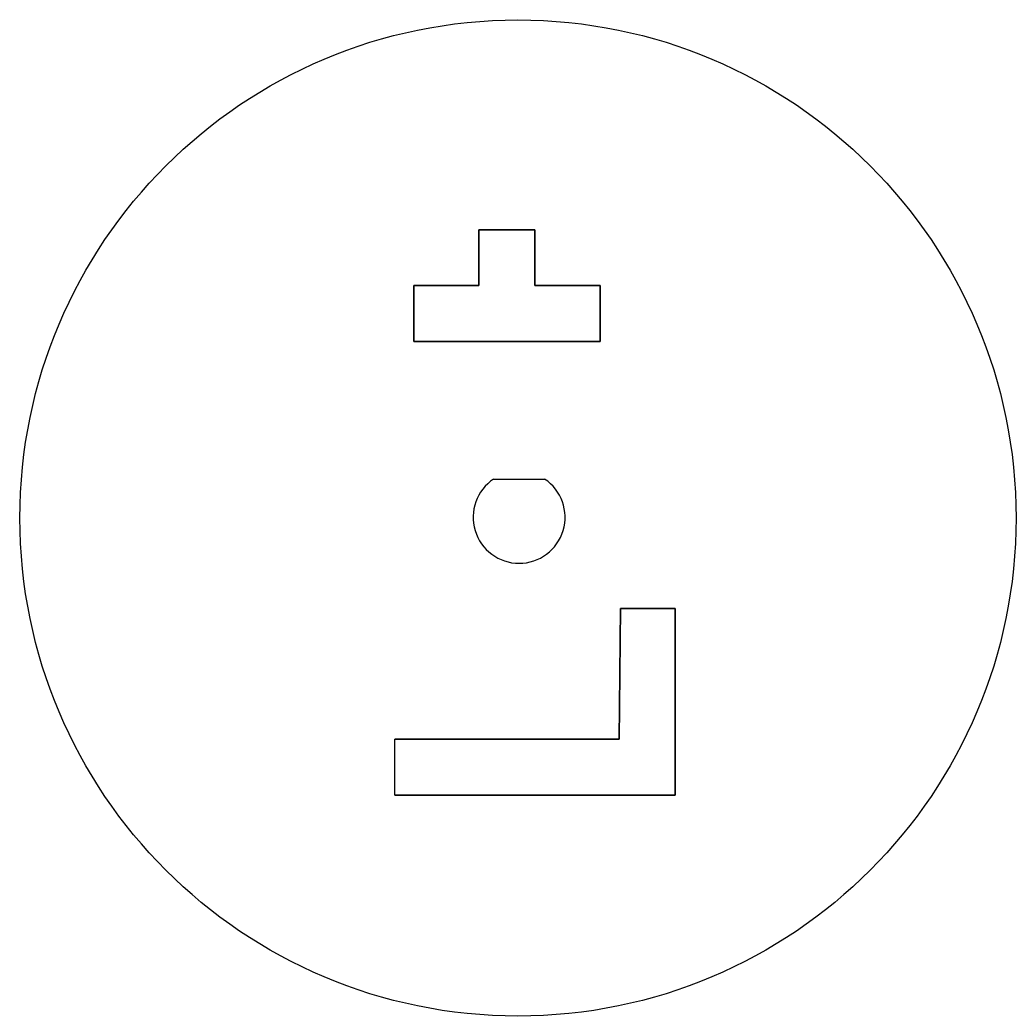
# Model space of a CAD drawing. Header units: inches. Extents: x 14.5 to 66.8, y 12.5 to 64.8.
import ezdxf

# ---------------------------------------------------------------- set-up
doc = ezdxf.new("R2010")
doc.units = ezdxf.units.IN
doc.header["$MEASUREMENT"] = 0
doc.layers.add('STL2DXF', color=7, linetype='Continuous')

msp = doc.modelspace()

# ---------------------------------------------------------------- linework, layer by layer
for p, q in [((39.378, 40.69), (42.063, 40.69)), ((34.196, 24.077, 2.94), (34.196, 27.017))]:
    msp.add_line(p, q)
msp.add_circle((40.662, 38.641), 26.184)
msp.add_arc((40.721, 38.678), 2.418, 123.7231, 56.2769)
at = {"layer": 'STL2DXF'}
for points in [[(38.609, 53.799), (38.609, 53.799), (38.609, 53.799, -2.94), (41.549, 53.799)], [(38.609, 50.859), (38.609, 50.859), (38.609, 50.859, -2.94), (38.609, 53.799)], [(41.549, 53.799), (41.549, 53.799), (41.549, 53.799, -2.94), (41.549, 50.859)], [(35.179, 50.859), (35.179, 50.859), (35.179, 50.859, -2.94), (38.609, 50.859)], [(35.179, 47.918), (35.179, 47.918), (35.179, 47.918, -2.94), (35.179, 50.859)], [(41.549, 50.859), (41.549, 50.859), (41.549, 50.859, -2.94), (44.98, 50.859)], [(44.98, 50.859), (44.98, 50.859), (44.98, 50.859, -2.94), (44.98, 47.918)], [(44.98, 47.918), (44.98, 47.918), (44.98, 47.918, -2.94), (35.179, 47.918)], [(45.978, 27.017), (45.978, 27.017), (45.978, 27.017, -2.94), (46.054, 33.878)], [(46.054, 33.878), (46.054, 33.878), (46.054, 33.878, -2.94), (48.918, 33.878)], [(48.918, 33.878), (48.918, 33.878), (48.918, 33.878, -2.94), (48.918, 24.077)], [(34.196, 27.017), (34.196, 27.017), (34.196, 27.017, -2.94), (45.978, 27.017)], [(48.918, 24.077), (48.918, 24.077), (48.918, 24.077, -2.94), (34.196, 24.077)]]:
    msp.add_3dface(points, dxfattribs=at)

doc.saveas('drawing.dxf')
